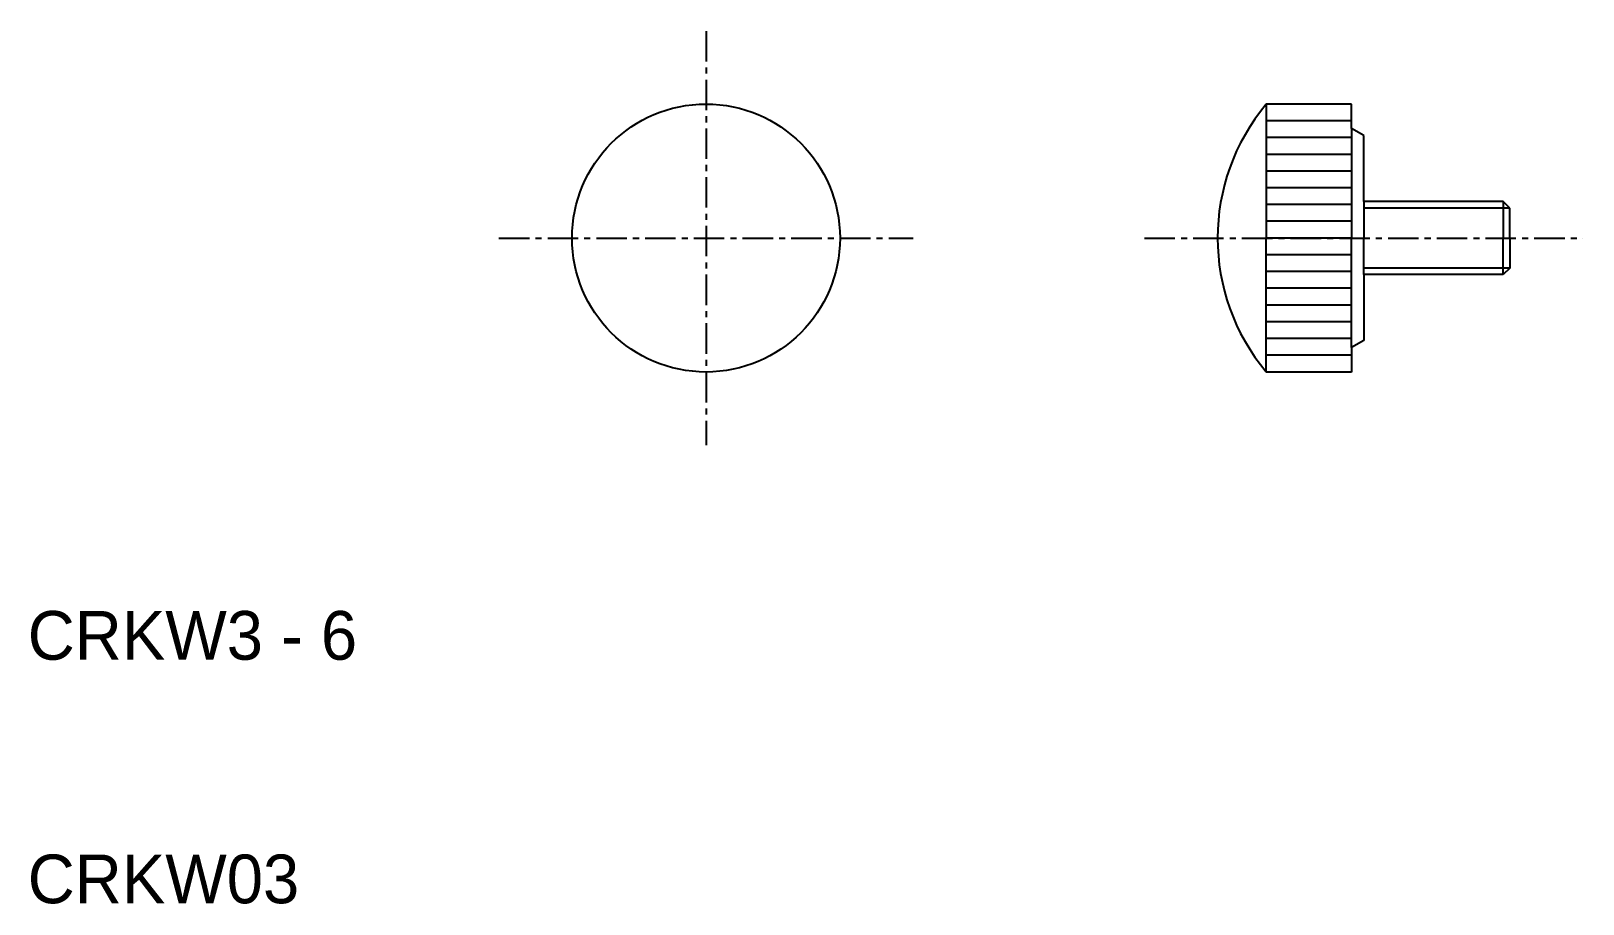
# Model space of a CAD drawing. Extents: x 10.1 to 73.8, y 10 to 45.8.
import ezdxf

# ---------------------------------------------------------------- set-up
doc = ezdxf.new("R2010")
doc.units = 0
doc.linetypes.add('CENTER', pattern=[2, 1.25, -0.25, 0.25, -0.25])
doc.layers.get('0').update_dxf_attribs({"linetype": 'CONTINUOUS'})
doc.layers.add('CENTER', color=1, linetype='CENTER')

msp = doc.modelspace()

# ---------------------------------------------------------------- linework, layer by layer
at = {"color": 7, "linetype": 'CONTINUOUS'}
for p, q in [((64.346, 42.813), (60.846, 42.813)), ((60.846, 42.813), (60.846, 37.313)), ((64.346, 41.813), (64.346, 42.813)), ((64.346, 42.125), (60.846, 42.125)), ((64.346, 41.438), (60.846, 41.438)), ((64.846, 41.524), (64.346, 41.813)), ((64.346, 41.813), (64.346, 37.313)), ((64.846, 38.813), (64.846, 41.524)), ((64.346, 40.75), (60.846, 40.75)), ((64.346, 40.063), (60.846, 40.063)), ((64.346, 39.375), (60.846, 39.375)), ((64.346, 38.688), (60.846, 38.688)), ((70.576, 38.813), (64.846, 38.813)), ((64.846, 38.813), (64.846, 37.313)), ((70.846, 38.542), (70.576, 38.813)), ((70.576, 38.813), (70.576, 37.313)), ((70.846, 37.313), (70.846, 38.542)), ((64.346, 38), (60.846, 38)), ((60.846, 31.813), (60.846, 37.313)), ((64.346, 37.313), (60.846, 37.313)), ((64.346, 32.813), (64.346, 37.313)), ((64.846, 35.813), (64.846, 37.313)), ((70.576, 35.813), (70.576, 37.313)), ((70.846, 37.313), (70.846, 36.083)), ((64.346, 36.625), (60.846, 36.625)), ((64.346, 35.938), (60.846, 35.938)), ((70.576, 35.813), (64.846, 35.813)), ((64.846, 35.813), (64.846, 33.101)), ((70.846, 36.083), (70.576, 35.813)), ((64.346, 35.25), (60.846, 35.25)), ((64.346, 34.563), (60.846, 34.563)), ((64.346, 33.875), (60.846, 33.875)), ((64.346, 33.188), (60.846, 33.188)), ((64.346, 32.5), (60.846, 32.5)), ((64.846, 33.101), (64.346, 32.813)), ((64.346, 32.813), (64.346, 31.813)), ((64.346, 31.813), (60.846, 31.813))]:
    msp.add_line(p, q, dxfattribs=at)
at = {"color": 3, "linetype": 'CONTINUOUS'}
for p, q in [((70.846, 38.542), (64.846, 38.542)), ((70.846, 36.083), (64.846, 36.083))]:
    msp.add_line(p, q, dxfattribs=at)
at = {"color": 7, "linetype": 'CONTINUOUS'}
msp.add_circle((37.846, 37.313), 5.5, dxfattribs=at)
msp.add_arc((67.409, 37.313), 8.562, 140.03379, 219.96621, dxfattribs=at)
at = {"layer": 'CENTER', "color": 1, "linetype": 'CENTER'}
for p, q in [((37.846, 45.813), (37.846, 28.813)), ((29.346, 37.313), (46.346, 37.313)), ((55.846, 37.313), (73.846, 37.313))]:
    msp.add_line(p, q, dxfattribs=at)

# ---------------------------------------------------------------- texts
at = {"color": 7, "linetype": 'CONTINUOUS'}
for s, p in [('CRKW3 - 6', (10, 20)), ('CRKW03', (10, 10))]:
    msp.add_text(s, height=2, dxfattribs=at).set_placement(p)

doc.saveas('drawing.dxf')
